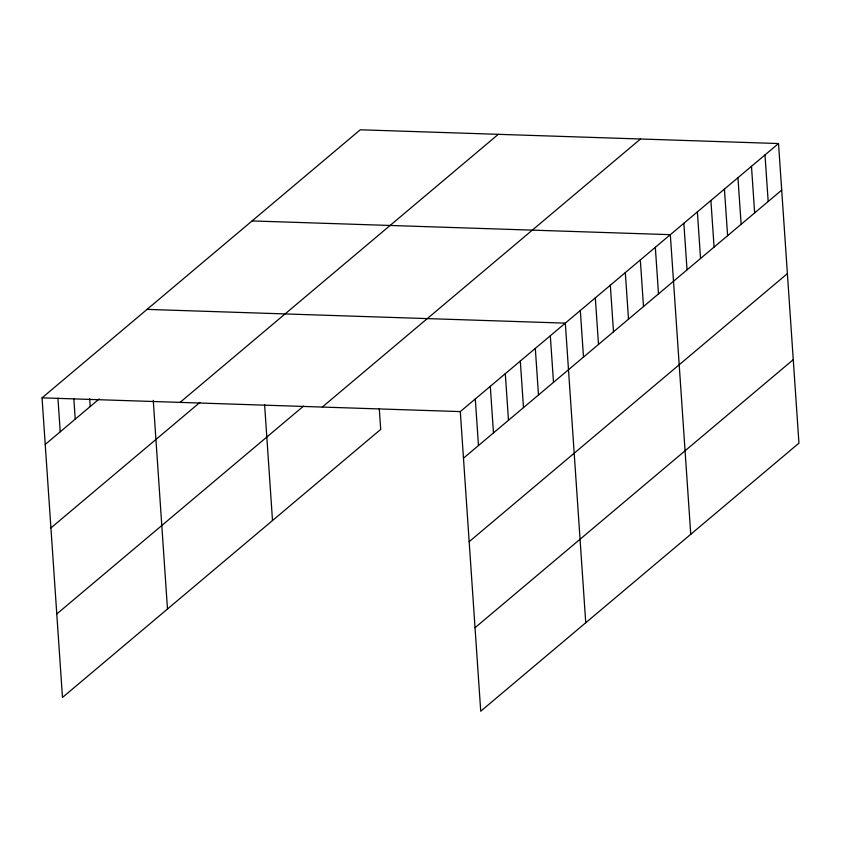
<?xml version="1.0" encoding="UTF-8"?>
<svg xmlns="http://www.w3.org/2000/svg" width="841" height="841" viewBox="0 0 841 841"><rect width="100%" height="100%" fill="white"/><g stroke="black" fill="none" stroke-linecap="round" stroke-linejoin="round"><path stroke-width="1.26" d="M379.27 408.537L380.7 429.404L62.476 697.462L42.05 397.846L360.274 129.787L778.524 143.538L798.95 443.154L480.726 711.213L460.3 411.596L778.524 143.538M45.225 444.437L99.227 398.939M180.069 402.387L498.293 134.329M50.923 527.938L199.937 402.408M56.789 613.962L303.517 406.129M322.282 407.055L640.506 138.996M463.475 458.177L781.699 190.119M469.173 541.678L787.397 273.619M475.039 627.712L793.263 359.654M252.079 220.931L670.33 234.671L690.755 534.287M147.059 309.393L565.32 323.133L585.746 622.75M42.05 397.846L460.3 411.596M764.995 154.923L768.18 201.514M751.476 166.318L754.65 212.91M737.946 177.714L741.131 224.295M724.427 189.109L727.602 235.69M710.897 200.494L714.083 247.086M697.378 211.89L700.553 258.471M683.849 223.286L687.034 269.866M655.328 247.307L658.503 293.898M640.327 259.953L643.502 306.534M625.326 272.589L628.5 319.17M610.324 285.225L613.499 331.806M595.323 297.861L598.498 344.442M580.322 310.497L583.496 357.078M550.319 335.769L553.494 382.35M535.307 348.405L538.492 394.997M520.306 361.041L523.491 407.633M505.304 373.677L508.479 420.269M490.303 386.313L493.478 432.905M475.302 398.96L478.476 445.541M264.589 404.458L272.505 520.547M153.262 400.337L167.485 609.01M89.703 398.76L90.229 406.518M73.819 398.455L75.227 419.154M57.934 398.15L60.226 431.801"/></g></svg>
